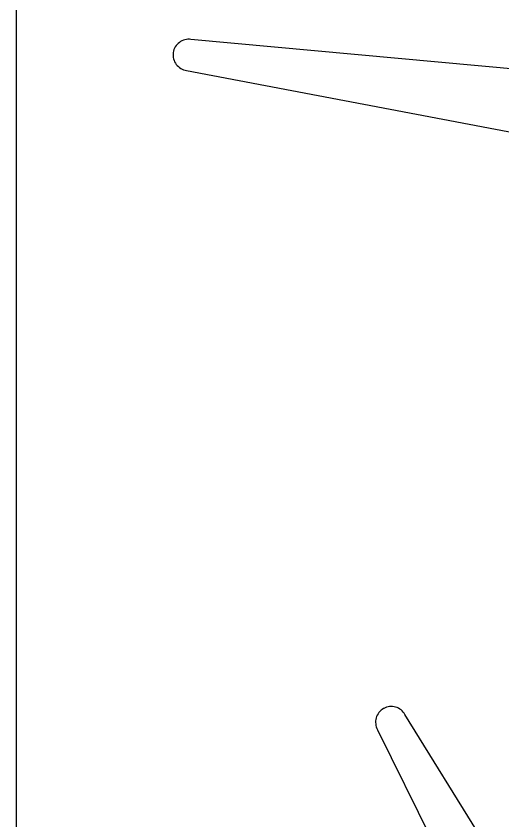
# Model space of a CAD drawing. Header units: millimetres. Extents: x -401 to 2363, y -354 to 1142.
# Drawn here: x -401.5 to -215.4, y 512.3 to 820 of the extents above; entities that cross this region are included whole.
import ezdxf

# ---------------------------------------------------------------- set-up
doc = ezdxf.new("R2010")
doc.units = ezdxf.units.MM
doc.layers.add('FRAME', color=7, linetype='Continuous')
doc.layers.add('PROPS', color=4, linetype='Continuous')

msp = doc.modelspace()

# ---------------------------------------------------------------- linework, layer by layer
at = {"layer": 'FRAME'}
msp.add_lwpolyline([(-401.459, -353.99464), (2362.74204, -353.99464), (2362.74204, 1141.52666), (-401.459, 1141.52666)], close=True, dxfattribs=at)
at = {"layer": 'PROPS'}
for p, q in [((-339.519, 809.585), (-339.931, 809.17)), ((-339.067, 809.958), (-339.519, 809.585)), ((-338.581, 810.285), (-339.067, 809.958)), ((-338.064, 810.563), (-338.581, 810.285)), ((-337.522, 810.79), (-338.064, 810.563)), ((-336.96, 810.962), (-337.522, 810.79)), ((-336.384, 811.08), (-336.96, 810.962)), ((-335.799, 811.14), (-336.384, 811.08)), ((-335.21, 811.144), (-335.799, 811.14)), ((-334.624, 811.091), (-335.21, 811.144)), ((-195.217, 798.33), (-334.624, 811.091)), ((-341.283, 806.615), (-341.392, 806.042)), ((-341.117, 807.174), (-341.283, 806.615)), ((-340.896, 807.714), (-341.117, 807.174)), ((-340.623, 808.23), (-340.896, 807.714)), ((-340.301, 808.717), (-340.623, 808.23)), ((-339.931, 809.17), (-340.301, 808.717)), ((-341.407, 805.939), (-341.459, 805.358)), ((-341.459, 805.358), (-341.454, 804.775)), ((-341.454, 804.775), (-341.391, 804.195)), ((-341.392, 806.042), (-341.407, 805.939)), ((-341.391, 804.195), (-341.271, 803.623)), ((-341.271, 803.623), (-341.095, 803.066)), ((-341.095, 803.066), (-340.865, 802.529)), ((-340.865, 802.529), (-340.583, 802.016)), ((-340.583, 802.016), (-340.251, 801.533)), ((-340.251, 801.533), (-339.874, 801.085)), ((-339.874, 801.085), (-339.454, 800.675)), ((-339.454, 800.675), (-338.995, 800.308)), ((-338.995, 800.308), (-338.503, 799.987)), ((-338.503, 799.987), (-337.981, 799.715)), ((-337.981, 799.715), (-337.435, 799.496)), ((-337.435, 799.496), (-336.87, 799.33)), ((-336.87, 799.33), (-336.292, 799.22)), ((-336.292, 799.22), (-198.768, 773.061)), ((-262.41, 554.2168), (-262.794, 553.7771)), ((-261.985, 554.6161), (-262.41, 554.2168)), ((-261.522, 554.9713), (-261.985, 554.6161)), ((-261.027, 555.2789), (-261.522, 554.9713)), ((-260.935, 555.3295), (-261.027, 555.2789)), ((-260.412, 555.5866), (-260.935, 555.3295)), ((-259.866, 555.7907), (-260.412, 555.5866)), ((-259.302, 555.9398), (-259.866, 555.7907)), ((-258.725, 556.0324), (-259.302, 555.9398)), ((-258.142, 556.0678), (-258.725, 556.0324)), ((-257.558, 556.0455), (-258.142, 556.0678)), ((-256.978, 555.9658), (-257.558, 556.0455)), ((-256.409, 555.8294), (-256.978, 555.9658)), ((-255.855, 555.6376), (-256.409, 555.8294)), ((-255.322, 555.3924), (-255.855, 555.6376)), ((-254.815, 555.096), (-255.322, 555.3924)), ((-254.339, 554.7513), (-254.815, 555.096)), ((-253.898, 554.3617), (-254.339, 554.7513)), ((-253.497, 553.9308), (-253.898, 554.3617)), ((-253.14, 553.4629), (-253.497, 553.9308)), ((-263.98, 551.1336), (-264.055, 550.5516)), ((-263.849, 551.7051), (-263.98, 551.1336)), ((-263.663, 552.2604), (-263.849, 551.7051)), ((-263.423, 552.7942), (-263.663, 552.2604)), ((-263.133, 553.3014), (-263.423, 552.7942)), ((-262.794, 553.7771), (-263.133, 553.3014)), ((-252.83, 552.9624), (-253.14, 553.4629)), ((-179.124, 433.948), (-252.83, 552.9624)), ((-264.055, 550.5516), (-264.072, 549.9646)), ((-264.072, 549.9646), (-264.032, 549.3782)), ((-264.032, 549.3782), (-263.935, 548.798)), ((-263.935, 548.798), (-263.782, 548.2298)), ((-263.782, 548.2298), (-263.574, 547.6789)), ((-263.574, 547.6789), (-263.314, 547.1507)), ((-263.314, 547.1507), (-201.442, 421.577))]:
    msp.add_line(p, q, dxfattribs=at)

doc.saveas('drawing.dxf')
